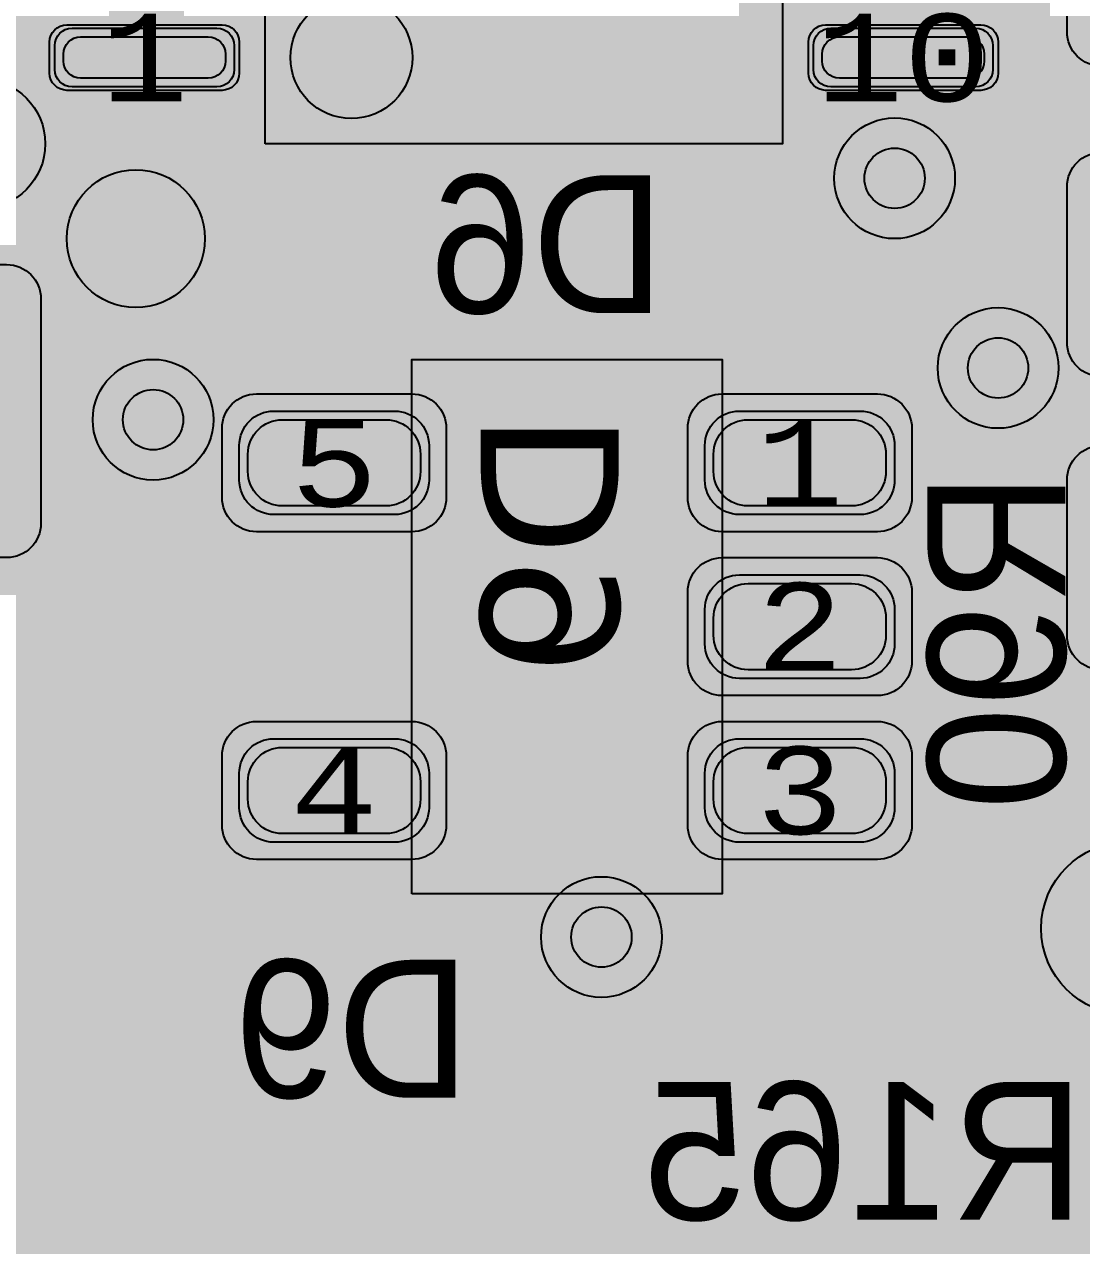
# Model space of a CAD drawing. Extents: x -98 to 119, y -207 to 98.
# Drawn here: x 22.35 to 28.48, y -4.09 to 2.99 of the extents above; entities that cross this region are included whole.
import ezdxf
from ezdxf.enums import TextEntityAlignment as Align

# ---------------------------------------------------------------- set-up
doc = ezdxf.new("R2010")
doc.units = 0
doc.header["$MEASUREMENT"] = 0
for name, color, linetype in [('ASSEMBLY_OUTLINES_BTM', 191, 'CONTINUOUS'), ('ASSEMBLY_PART_NUMBERS_BTM', 191, 'CONTINUOUS'), ('ASSEMBLY_PART_NUMBERS_TOP', 102, 'CONTINUOUS'), ('ASSEMBLY_REF_DES_BTM', 191, 'CONTINUOUS'), ('BOARD_OUTLINE', 10, 'CONTINUOUS'), ('DRILL_DRAWING', 21, 'CONTINUOUS'), ('GENERATED_SILKSCREEN_BTM', 255, 'CONTINUOUS'), ('MANUFACTURING_OUTLINES', 10, 'CONTINUOUS'), ('MOUNTING_HOLES_LAYER_BOT17', 42, 'CONTINUOUS'), ('MOUNTING_HOLES_LAYER_TOP', 42, 'CONTINUOUS'), ('PART_PADS_SMD_BTM', 230, 'CONTINUOUS'), ('PIN_NUMBERS_BTM', 8, 'CONTINUOUS'), ('PIN_NUMBERS_TOP', 8, 'CONTINUOUS'), ('PLACEMENT_OUTLINES_BTM', 222, 'CONTINUOUS'), ('PLANE_DATA_LAYER_BOTTOM', 230, 'CONTINUOUS'), ('PLANE_SHAPES_LAYER_BOTTOM', 230, 'CONTINUOUS'), ('PLANE_SHAPES_LAYER_TOP', 150, 'CONTINUOUS'), ('ROUTE_BORDER', 151, 'CONTINUOUS'), ('SILKSCREEN_OUTLINES_BTM', 211, 'CONTINUOUS'), ('SILKSCREEN_REF_DES_BTM', 211, 'CONTINUOUS'), ('SOLDERMASK_PADS_BTM', 12, 'CONTINUOUS'), ('SOLDERPASTE_PADS_BTM', 12, 'CONTINUOUS'), ('TRACES_LAYER_BOTTOM', 230, 'CONTINUOUS'), ('TRACES_LAYER_TOP', 150, 'CONTINUOUS'), ('VIA_HOLES_LAYER_BOTTOM', 30, 'CONTINUOUS'), ('VIA_HOLES_LAYER_TOP', 30, 'CONTINUOUS'), ('VIA_PADS_LAYER_BOTTOM', 230, 'CONTINUOUS'), ('VIA_PADS_LAYER_TOP', 150, 'CONTINUOUS')]:
    doc.layers.add(name, color=color, linetype=linetype)
doc.styles.add('COURIER_NEW', font='COUR.TTF')
doc.styles.add('VERDANA', font='verdana.TTF')
doc.styles.add('VERIBEST_GERBER_0', font='txt')

msp = doc.modelspace()

# ---------------------------------------------------------------- hatches: boundary and pattern name
at = {"layer": 'ASSEMBLY_OUTLINES_BTM'}
h = msp.add_hatch(color=256, dxfattribs=at)
edge = h.paths.add_edge_path()
edge.add_arc((24.25, 2.800002), 0.353553, 0, 360)
at = {"layer": 'GENERATED_SILKSCREEN_BTM'}
h = msp.add_hatch(color=256, dxfattribs=at)
edge = h.paths.add_edge_path()
edge.add_arc((22.1, 2.300002), 0.375, 0, 360)
at = {"layer": 'MOUNTING_HOLES_LAYER_BOT17'}
h = msp.add_hatch(color=256, dxfattribs=at)
edge = h.paths.add_edge_path()
edge.add_arc((23, 1.75), 0.4, 0, 360)
h = msp.add_hatch(color=256, dxfattribs=at)
edge = h.paths.add_edge_path()
edge.add_arc((28.75, -2.25), 0.5, 0, 360)
at = {"layer": 'MOUNTING_HOLES_LAYER_TOP'}
h = msp.add_hatch(color=256, dxfattribs=at)
edge = h.paths.add_edge_path()
edge.add_arc((23, 1.75), 0.4, 0, 360)
h = msp.add_hatch(color=256, dxfattribs=at)
edge = h.paths.add_edge_path()
edge.add_arc((28.75, -2.25), 0.5, 0, 360)
at = {"layer": 'PLANE_DATA_LAYER_BOTTOM'}
h = msp.add_hatch(color=256, dxfattribs=at)
h.paths.add_polyline_path([(-96.5, 0, -1), (96.5, 0, -1)], flags=0)
h.paths.add_polyline_path([(92.251979, -7.43598, 0.72698816), (92.479659, -3.637852, -0.30860979), (92.431259, -3.566904, -0.00963525), (92.431316, -3.563968, 0.00963501), (92.5, -0.000006), (92.5, 0.000001, 0.05332526), (90.407665, 19.562826, -0.05332692), (90.405941, 19.578942), (90.405941, 19.578943, -0.23821791), (90.436919, 19.640273, 0.66175504), (89.584154, 23.221888, -0.29529758), (89.523137, 23.277841, 0.02240102), (87.08146, 31.194059, -0.0862063), (87.076996, 31.219756), (87.076996, 31.219757, -0.21018391), (87.101696, 31.275919, 0.67938251), (85.774921, 34.749845, -0.30186499), (85.705267, 34.797373, 0.04791583), (77.514669, 50.475005, -0.14530744), (77.502324, 50.516585, -0.1239887), (77.511414, 50.552678, 0.60660899), (75.516892, 53.486368, -0.27423899), (75.44586, 53.517962, 0.02152308), (70.565432, 59.806101, -0.17759524), (70.547363, 59.855368), (70.547363, 59.855369, -0.1118333), (70.5548, 59.888203, 0.66175545), (68.116894, 62.64715, -0.29529737), (68.036725, 62.667806, 0.05833458), (51.722715, 76.687749, -0.24933783), (51.689123, 76.750923), (51.689123, 76.750924, -0.06075989), (51.691357, 76.76924, 0.7149664), (48.509213, 78.818582, -0.31487112), (48.42205, 78.81342, 0.02280668), (41.042088, 82.896302, -0.28513695), (40.999698, 82.964591), (40.999698, 82.964596, -0.00424702), (40.999709, 82.965891, 0.64704661), (37.697353, 84.5176, -0.28975486), (37.616734, 84.505806, 0.05294354), (19.031563, 90.52099, -0.30833592), (18.972104, 90.582877, 0.69698225), (15.284156, 91.27756, -0.30833961), (15.206255, 91.241547, 0.02237069), (6.993138, 92.235275, -0.31520437), (6.925536, 92.290658, 0.71588806), (3.14462, 92.496703, -0.31520526), (3.0714, 92.448994, 0.06346806), (-20.215283, 90.264015, -0.32014225), (-20.296827, 90.298428, 0.72963938), (-23.995319, 89.386755, -0.32014403), (-24.051528, 89.318386, 0.01866354), (-30.645576, 87.275991, -0.30986574), (-30.72878, 87.298418, 0.70117084), (-34.249879, 85.978007, -0.00275269), (-34.249874, 85.977168, -0.30685575), (-34.29782, 85.9064, 0.04916641), (-50.410548, 77.556603, -0.32354836), (-50.499711, 77.561018, 0.73921276), (-53.660594, 75.408706, -0.07516987), (-53.657188, 75.386179), (-53.657188, 75.386178, -0.24247942), (-53.68916, 75.324127, 0.01996774), (-59.527063, 70.80098, -0.29848709), (-59.610009, 70.791065, 0.55672441), (-62.5, 69), (-62.5, 68.999999, 0.08270852), (-62.392031, 68.351756, -0.29848757), (-62.412702, 68.270818, 0.06718659), (-78.279974, 49.27977, -0.27781781), (-78.350169, 49.24438, 0.43635087), (-80.5, 47.25), (-80.5, 47.249999, 0.14146633), (-80.192238, 46.184011, -0.14146588), (-80.180512, 46.143397), (-80.180512, 46.143396, -0.13119073), (-80.190652, 46.105416, 0.01929482), (-83.506407, 39.786053, -0.3122068), (-83.581614, 39.742899, 0.43912347), (-85.75, 37.75, 0.20482962), (-85.131688, 36.303992, -0.20483071), (-85.10813, 36.248899), (-85.10813, 36.248898, -0.10091901), (-85.114214, 36.219062, 0.04809776), (-90.466303, 19.289839, -0.31487042), (-90.530154, 19.230281, 0.71496565), (-91.24073, 15.512631, -0.26937831), (-91.202277, 15.446437), (-91.202277, 15.446436, -0.04192983), (-91.203345, 15.433723, 0.01884133), (-92.106444, 8.523669, -0.32827121), (-92.166453, 8.456161, 0.35402801), (-93.75, 6.5), (-93.75, 6.499999, 0.3147083), (-92.438077, 4.622088, -0.31470689), (-92.388093, 4.55054), (-92.388093, 4.550537, -0.01228575), (-92.388185, 4.546794, 0.01229418), (-92.5, 0.00001), (-92.5, -0.000004, 0.05293339), (-90.438132, -19.421494, -0.32940864), (-90.475468, -19.504015, 0.27173254), (-91.5, -21.25, 0.40159771), (-89.586502, -23.248128, -0.32940451), (-89.516056, -23.305059, 0.02130735), (-87.207653, -30.839509, -0.32217733), (-87.232533, -30.924924, 0.23066593), (-88, -32.499999), (-88, -32.5, 0.43149503), (-85.882787, -34.496562, -0.3221788), (-85.807634, -34.544174, 0.04801617), (-77.643233, -50.277018, -0.30387878), (-77.644537, -50.3618, 0.152519), (-78, -51.499999), (-78, -51.5, 0.48198292), (-75.552374, -53.449264, -0.30388342), (-75.473145, -53.479475, 0.02199125), (-70.483925, -59.90214, -0.3186215), (-70.47622, -59.989968, 0.72539906), (-67.952631, -62.834176, -0.31862421), (-67.866344, -62.852281, 0.06239253), (-50.265124, -77.650932, -0.25435623), (-50.230332, -77.714899), (-50.230332, -77.7149, -0.03445317), (-50.231054, -77.725364, 0.03445193), (-50.25, -78), (-50.25, -78.000001, 0.60330822), (-47.119729, -79.649997, -0.29136265), (-47.037917, -79.64725, 0.02294124), (-39.54278, -83.621879, -0.2900128), (-39.499155, -83.690765), (-39.499155, -83.690766, -0.00713035), (-39.499186, -83.692939, 0.00713296), (-39.5, -83.749994), (-39.5, -83.75, 0.65808296), (-36.126004, -85.203319, -0.29776298), (-36.043963, -85.188513, 0.04901634), (-18.771876, -90.575199, -0.30186131), (-18.712566, -90.635139, 0.67938177), (-15.056336, -91.31372, -0.30186438), (-14.979467, -91.279054, 0.02174912), (-6.993138, -92.235275, -0.31520437), (-6.925536, -92.290658, 0.71588806), (-3.14462, -92.496703, -0.31520526), (-3.0714, -92.448994, 0.06250827), (19.869968, -90.340657, -0.3455664), (19.954737, -90.381493, 0.79435682), (23.75, -89.500001), (23.75, -89.499973, 0.00508686), (23.749586, -89.459281, -0.34558849), (23.806159, -89.384097, 0.02146945), (31.383958, -87.013201, -0.31444693), (31.468175, -87.035889, 0.70013084), (35, -85.75), (35, -85.749988, 0.00909926), (34.998675, -85.677212, -0.00905723), (34.998625, -85.674452), (34.998625, -85.674439, -0.3044722), (35.045955, -85.60392, 0.04798546), (50.721249, -77.353765, -0.31444166), (50.808431, -77.356288, 0.61621831), (54, -75.75), (54, -75.749999, 0.06775817), (53.927211, -75.215343, -0.06775352), (53.924438, -75.194974), (53.924438, -75.194973, -0.24153729), (53.95619, -75.13308, 0.02236582), (60.452055, -70.01285, -0.31311155), (60.538488, -70.003709, 0.71009535), (63.344013, -67.475653, -0.09971759), (63.33807, -67.446151), (63.33807, -67.44615, -0.20692806), (63.362073, -67.390635, 0.05820555), (77.187807, -50.973449, -0.31748667), (77.269693, -50.94147, 0.72222414), (79.294241, -47.729048, -0.17387366), (79.276877, -47.680625, -0.13609457), (79.287761, -47.641379, 0.02052348), (82.926938, -40.980152, -0.3530032), (83.013777, -40.939997, 0.48811211), (85.5, -39), (85.5, -38.999999, 0.2400736), (84.675602, -37.381988, -0.24007295), (84.644192, -37.320342), (84.644192, -37.320341, -0.10410562), (84.650658, -37.289623, 0.05054674), (90.411157, -19.546683, -0.32146983), (90.476988, -19.487077, 0.38127918), (92.25, -17.5, 0.2751437), (91.203224, -15.741772, -0.27514249), (91.163342, -15.674784), (91.163342, -15.674783, -0.04255495), (91.164442, -15.661882, 0.02223578), (92.195155, -7.50356, -0.31919634)], flags=0)
at = {"layer": 'PLANE_SHAPES_LAYER_BOTTOM'}
h = msp.add_hatch(color=256, dxfattribs=at)
h.paths.add_polyline_path([(-96.5, 0, -1), (96.5, 0, -1)], flags=0)
h.paths.add_polyline_path([(-92.5, 0, -1), (92.5, 0, -1)], flags=0)
at = {"layer": 'PLANE_SHAPES_LAYER_TOP'}
h = msp.add_hatch(color=256, dxfattribs=at)
h.paths.add_polyline_path([(-96.31345, 0, -1), (96.81345, 0, -1)], flags=0)
h.paths.add_polyline_path([(-92.25, 0, -1), (92.75, 0, -1)], flags=0)
h = msp.add_hatch(color=256, dxfattribs=at)
h.paths.add_polyline_path([(46.25, -35.15), (43.875, -38), (28.75, -38), (32.25, -34.5), (32.25, -30.5), (35.75, -30.5), (35.75, -27), (14.25, -27), (14.25, -24), (-10, -24), (-10, -18.75), (1.75, -18.75), (1.75, -9.25), (-10, -9.25), (-10, 32.75), (1.75, 32.75), (1.75, 34.25), (20.25, 34.25), (20.25, 25.25), (22.25, 23.25), (34.5, 23.25), (34.5, -26.5), (41.25, -26.5), (41.25, -20.5), (46.25, -20.5)])
h.paths.add_polyline_path([(-8.75, 10.25), (-8.75, 19.5), (1.25, 19.5), (1.25, 10.25)], flags=16)
h.paths.add_polyline_path([(6, 27.25), (6, 29.75), (15.45, 29.75), (15.45, 27.25)], flags=16)
at = {"layer": 'SILKSCREEN_OUTLINES_BTM'}
h = msp.add_hatch(color=256, dxfattribs=at)
edge = h.paths.add_edge_path()
edge.add_arc((22.1, 2.300002), 0.375, 0, 360)
at = {"layer": 'VIA_HOLES_LAYER_BOTTOM'}
h = msp.add_hatch(color=256, dxfattribs=at)
edge = h.paths.add_edge_path()
edge.add_arc((27.4, 2.100002), 0.175, 0, 360)
h = msp.add_hatch(color=256, dxfattribs=at)
edge = h.paths.add_edge_path()
edge.add_arc((28, 1), 0.175, 0, 360)
h = msp.add_hatch(color=256, dxfattribs=at)
edge = h.paths.add_edge_path()
edge.add_arc((23.1, 0.7), 0.175, 0, 360)
h = msp.add_hatch(color=256, dxfattribs=at)
edge = h.paths.add_edge_path()
edge.add_arc((25.7, -2.3), 0.175, 0, 360)
at = {"layer": 'VIA_HOLES_LAYER_TOP'}
h = msp.add_hatch(color=256, dxfattribs=at)
edge = h.paths.add_edge_path()
edge.add_arc((27.4, 2.100002), 0.175, 0, 360)
h = msp.add_hatch(color=256, dxfattribs=at)
edge = h.paths.add_edge_path()
edge.add_arc((28, 1), 0.175, 0, 360)
h = msp.add_hatch(color=256, dxfattribs=at)
edge = h.paths.add_edge_path()
edge.add_arc((23.1, 0.7), 0.175, 0, 360)
h = msp.add_hatch(color=256, dxfattribs=at)
edge = h.paths.add_edge_path()
edge.add_arc((25.7, -2.3), 0.175, 0, 360)

# ---------------------------------------------------------------- linework, layer by layer
at = {"layer": 'ASSEMBLY_OUTLINES_BTM', "const_width": 0.1}
for points in [[(23.75, 2.300002), (23.75, 5.300002), (26.75, 5.300002), (26.75, 2.300002)], [(24.6, -2.05), (24.6, 1.05), (26.4, 1.05), (26.4, -2.05)]]:
    msp.add_lwpolyline(points, close=True, dxfattribs=at)
at = {"layer": 'ASSEMBLY_OUTLINES_BTM'}
msp.add_circle((24.25, 2.800002), 0.353553, dxfattribs=at)
at = {"layer": 'BOARD_OUTLINE', "const_width": 0.1}
msp.add_lwpolyline([(-97.5, 0, -1), (97.5, 0, -1)], format="xyb", close=True, dxfattribs=at)
at = {"layer": 'GENERATED_SILKSCREEN_BTM', "const_width": 0.15}
msp.add_lwpolyline([(23.75, 2.300002), (23.75, 5.300002), (26.75, 5.300002), (26.75, 2.300002)], close=True, dxfattribs=at)
for points in [[(24.77492, 2.10132), (24.64052, 1.99172), (24.63732, 1.98772), (24.63572, 1.98132), (24.63652, 1.97652), (24.63812, 1.97252), (24.64052, 1.96932), (24.64452, 1.96612), (24.64852, 1.96372), (24.65252, 1.96292), (24.65652, 1.96292), (24.65972, 1.96532), (24.79092, 2.07172), (25.05012, 2.07172), (25.17332, 1.97092), (25.17332, 1.68372), (25.06452, 1.77252), (25.06132, 1.77332), (25.05972, 1.77412), (25.05892, 1.77412), (25.05892, 1.77492), (25.05492, 1.77572), (24.78532, 1.77572), (24.78212, 1.77492), (24.78212, 1.77412), (24.78052, 1.77412), (24.77812, 1.77332), (24.77572, 1.77252), (24.64052, 1.66372), (24.63972, 1.66132), (24.63812, 1.66052), (24.63732, 1.65972), (24.63732, 1.65812), (24.63572, 1.65252), (24.63492, 1.65012), (24.63492, 1.43012), (24.63572, 1.42612), (24.63732, 1.42292), (24.63812, 1.41972), (24.64052, 1.41732), (24.77492, 1.30772), (24.77892, 1.30612), (24.77972, 1.30532), (24.78212, 1.30532), (24.78292, 1.30452), (24.78372, 1.30452), (24.78532, 1.30452), (25.05492, 1.30452), (25.05812, 1.30532), (25.06132, 1.30612), (25.06452, 1.30772), (25.19892, 1.41732), (25.20132, 1.41892), (25.20212, 1.41972), (25.20372, 1.42212), (25.20532, 1.42772), (25.20612, 1.43012), (25.20612, 1.97892), (25.20532, 1.98292), (25.20372, 1.98612), (25.20212, 1.98772), (25.20132, 1.98932), (25.19892, 1.99172), (25.06452, 2.10132), (25.06132, 2.10212), (25.05972, 2.10292), (25.05812, 2.10372), (25.05492, 2.10452), (24.78532, 2.10452), (24.78212, 2.10372), (24.78052, 2.10292), (24.77812, 2.10212), (24.77492, 2.10132)], [(25.53172, 2.10132), (25.53572, 2.10292), (25.53892, 2.10372), (25.54212, 2.10452), (25.94692, 2.10452), (25.95252, 2.10292), (25.95732, 2.09892), (25.96132, 2.09412), (25.96292, 2.08852), (25.96292, 1.32052), (25.96132, 1.31412), (25.95732, 1.31012), (25.95252, 1.30532), (25.94692, 1.30452), (25.54212, 1.30452), (25.53892, 1.30452), (25.53732, 1.30532), (25.53572, 1.30612), (25.53172, 1.30772), (25.39652, 1.41732), (25.39412, 1.42052), (25.39332, 1.42212), (25.39172, 1.42612), (25.39092, 1.43012), (25.39092, 1.97892), (25.39172, 1.98292), (25.39332, 1.98532), (25.39332, 1.98772), (25.39492, 1.98852), (25.39572, 1.98932), (25.39652, 1.99092), (25.53172, 2.10132)], [(25.92932, 2.07172), (25.54772, 2.07172), (25.42292, 1.97092), (25.42292, 1.43812), (25.54772, 1.33732), (25.92932, 1.33732), (25.92932, 2.07172)], [(25.17332, 1.64212), (25.17332, 1.43812), (25.05012, 1.33732), (24.79172, 1.33732), (24.66692, 1.43812), (24.66692, 1.64212), (24.79172, 1.74372), (25.05012, 1.74372), (25.17332, 1.64212)], [(27.8908, -0.2748), (27.8892, -0.2772), (27.8852, -0.278), (27.8812, -0.2804), (27.8772, -0.2804), (27.7124, -0.2804), (27.7084, -0.2804), (27.706, -0.278), (27.7036, -0.278), (27.7028, -0.2772), (27.702, -0.2764), (27.6996, -0.2748), (27.59, -0.1388), (27.5884, -0.1348), (27.5876, -0.1324), (27.5868, -0.1284), (27.5868, 0.2748), (27.5884, 0.282), (27.5924, 0.286), (27.5972, 0.2908), (27.6028, 0.2924), (28.3708, 0.2924), (28.3772, 0.2908), (28.3812, 0.2868), (28.3836, 0.282), (28.3844, 0.2764), (28.3836, 0.27), (28.3812, 0.2644), (28.3772, 0.2604), (28.3708, 0.2588), (28.0028, 0.2588), (28.0028, -0.1172), (28.3756, -0.2484), (28.3812, -0.2516), (28.3844, -0.2572), (28.3852, -0.2636), (28.3836, -0.2684), (28.3812, -0.2732), (28.3764, -0.2772), (28.3716, -0.2796), (28.3652, -0.278), (27.9924, -0.1468), (27.8908, -0.2748)], [(27.6196, 0.2588), (27.6196, -0.1244), (27.7204, -0.2484), (27.8692, -0.2484), (27.9708, -0.1244), (27.9708, 0.2588), (27.6196, 0.2588)], [(28.3836, -0.606), (28.274, -0.4716), (28.27, -0.4676), (28.2652, -0.4668), (28.2596, -0.4676), (28.254, -0.4708), (28.25, -0.474), (28.2468, -0.4796), (28.246, -0.4844), (28.2476, -0.49), (28.354, -0.6204), (28.354, -0.8788), (28.2532, -1.0036), (27.966, -1.0036), (28.054, -0.8948), (28.0556, -0.8916), (28.0564, -0.8908), (28.0572, -0.8884), (28.0572, -0.8852), (28.0572, -0.6156), (28.0572, -0.6124), (28.0556, -0.6076), (28.054, -0.606), (27.9452, -0.4716), (27.9444, -0.47), (27.9428, -0.4684), (27.9404, -0.4668), (27.9348, -0.4652), (27.9316, -0.4644), (27.7124, -0.4644), (27.7084, -0.4652), (27.7052, -0.4668), (27.7028, -0.4684), (27.702, -0.47), (27.6996, -0.4716), (27.59, -0.606), (27.5892, -0.6092), (27.5884, -0.6116), (27.5876, -0.6124), (27.5868, -0.6156), (27.5868, -0.8852), (27.5876, -0.8884), (27.5876, -0.8892), (27.5884, -0.89), (27.5892, -0.8924), (27.59, -0.8956), (27.6996, -1.03), (27.7036, -1.0324), (27.7068, -1.0332), (27.7092, -1.0348), (27.7124, -1.0356), (28.2612, -1.0356), (28.2636, -1.0348), (28.2692, -1.0332), (28.2708, -1.0324), (28.274, -1.03), (28.3836, -0.8956), (28.3852, -0.8916), (28.386, -0.8908), (28.386, -0.8892), (28.3868, -0.8876), (28.3868, -0.8868), (28.3868, -0.8852), (28.3868, -0.6156), (28.386, -0.6124), (28.3852, -0.6092), (28.3836, -0.606)], [(27.7204, -0.4972), (27.9236, -0.4972), (28.0252, -0.6204), (28.0252, -0.8788), (27.9236, -1.0036), (27.7204, -1.0036), (27.6196, -0.8788), (27.6196, -0.6204), (27.7204, -0.4972)], [(27.6996, -1.2276), (27.59, -1.362), (27.5892, -1.3652), (27.5884, -1.3676), (27.5876, -1.3684), (27.5868, -1.3716), (27.5868, -1.6412), (27.5876, -1.6444), (27.5876, -1.6452), (27.5884, -1.646), (27.5892, -1.6484), (27.59, -1.6516), (27.6996, -1.786), (27.7036, -1.7884), (27.7068, -1.7892), (27.7092, -1.7908), (27.7124, -1.7916), (28.2612, -1.7916), (28.2636, -1.7908), (28.2692, -1.7892), (28.2708, -1.7884), (28.274, -1.786), (28.3836, -1.6516), (28.3844, -1.6484), (28.3852, -1.6468), (28.386, -1.6452), (28.3868, -1.6436), (28.3868, -1.6412), (28.3868, -1.3716), (28.386, -1.3684), (28.3852, -1.3652), (28.3836, -1.362), (28.274, -1.2276), (28.2724, -1.226), (28.2716, -1.2244), (28.2692, -1.2228), (28.2636, -1.2212), (28.2612, -1.2204), (27.7124, -1.2204), (27.7092, -1.2212), (27.7068, -1.2228), (27.7036, -1.2244), (27.6996, -1.2276)], [(27.7204, -1.2532), (28.2532, -1.2532), (28.2932, -1.3004), (27.662, -1.6876), (27.6196, -1.6348), (27.6196, -1.3764), (27.7204, -1.2532)], [(28.314, -1.326), (28.354, -1.3764), (28.354, -1.6348), (28.2532, -1.7596), (27.7204, -1.7596), (27.6828, -1.7124), (28.314, -1.326)], [(23.93452, -3.24228), (24.06892, -3.13268), (24.07132, -3.13108), (24.07292, -3.12868), (24.07372, -3.12388), (24.07292, -3.11828), (24.07052, -3.11268), (24.06652, -3.10868), (24.06172, -3.10548), (24.05612, -3.10468), (24.05052, -3.10628), (23.92012, -3.21268), (23.66172, -3.21268), (23.53692, -3.11188), (23.53692, -2.82468), (23.64572, -2.91268), (23.64892, -2.91428), (23.64972, -2.91508), (23.65212, -2.91588), (23.65532, -2.91588), (23.92492, -2.91588), (23.92812, -2.91588), (23.93292, -2.91428), (23.93452, -2.91268), (24.06892, -2.80388), (24.07132, -2.80308), (24.07212, -2.80148), (24.07372, -2.79908), (24.07532, -2.79348), (24.07612, -2.79028), (24.07612, -2.57108), (24.07532, -2.56708), (24.07372, -2.56388), (24.07212, -2.56148), (24.07132, -2.56068), (24.06892, -2.55828), (23.93452, -2.44868), (23.93132, -2.44788), (23.92972, -2.44708), (23.92812, -2.44628), (23.92492, -2.44548), (23.65532, -2.44548), (23.65212, -2.44628), (23.65052, -2.44708), (23.64812, -2.44788), (23.64492, -2.44868), (23.51052, -2.55828), (23.50812, -2.56228), (23.50732, -2.56548), (23.50572, -2.56788), (23.50492, -2.57108), (23.50492, -3.11988), (23.50572, -3.12228), (23.50732, -3.12788), (23.50812, -3.12948), (23.51052, -3.13268), (23.64492, -3.24228), (23.64892, -3.24388), (23.64972, -3.24468), (23.65212, -3.24468), (23.65292, -3.24548), (23.65372, -3.24548), (23.65532, -3.24548), (23.92492, -3.24548), (23.92812, -3.24468), (23.93132, -3.24388), (23.93452, -3.24228)], [(24.04332, -2.57908), (24.04332, -2.78228), (23.92012, -2.88388), (23.66172, -2.88388), (23.53692, -2.78228), (23.53692, -2.57908), (23.66172, -2.47828), (23.92012, -2.47828), (24.04332, -2.57908)], [(24.40172, -2.44868), (24.40572, -2.44708), (24.40892, -2.44628), (24.41212, -2.44548), (24.81692, -2.44548), (24.82252, -2.44708), (24.82732, -2.45108), (24.83132, -2.45588), (24.83292, -2.46148), (24.83292, -3.22948), (24.83132, -3.23588), (24.82732, -3.23988), (24.82252, -3.24468), (24.81692, -3.24548), (24.41212, -3.24548), (24.40892, -3.24548), (24.40732, -3.24468), (24.40572, -3.24388), (24.40172, -3.24228), (24.26652, -3.13268), (24.26412, -3.12948), (24.26332, -3.12788), (24.26172, -3.12388), (24.26092, -3.11988), (24.26092, -2.57108), (24.26172, -2.56708), (24.26332, -2.56468), (24.26332, -2.56228), (24.26492, -2.56148), (24.26572, -2.56068), (24.26652, -2.55908), (24.40172, -2.44868)], [(24.79932, -2.47828), (24.41772, -2.47828), (24.29292, -2.57908), (24.29292, -3.11188), (24.41772, -3.21268), (24.79932, -3.21268), (24.79932, -2.47828)], [(27.5212, -3.9208), (27.5276, -3.9224), (27.5316, -3.9256), (27.5332, -3.9312), (27.534, -3.9376), (27.5332, -3.9432), (27.5316, -3.9488), (27.5276, -3.9528), (27.5212, -3.9536), (27.2092, -3.9536), (27.2036, -3.9528), (27.1988, -3.9488), (27.1964, -3.9432), (27.1956, -3.9376), (27.1964, -3.9312), (27.1988, -3.9256), (27.2036, -3.9224), (27.2092, -3.9208), (27.35, -3.9208), (27.35, -3.1696), (27.3508, -3.164), (27.3532, -3.16), (27.3572, -3.1576), (27.3628, -3.1568), (27.3668, -3.156), (27.3708, -3.156), (27.374, -3.1576), (27.3772, -3.1608), (27.5332, -3.38), (27.5348, -3.3832), (27.5356, -3.3856), (27.5356, -3.3912), (27.5332, -3.396), (27.5292, -3.4), (27.5244, -3.4032), (27.5188, -3.4048), (27.5156, -3.4048), (27.5132, -3.404), (27.5092, -3.3992), (27.3812, -3.22), (27.3812, -3.9208), (27.5212, -3.9208)], [(26.002, -3.4288), (26.0052, -3.4296), (26.0076, -3.4304), (26.0108, -3.432), (26.1196, -3.52), (26.1196, -3.1864), (25.5972, -3.1864), (25.5916, -3.1848), (25.5868, -3.1816), (25.5844, -3.176), (25.5836, -3.1704), (25.5844, -3.164), (25.5868, -3.1592), (25.5916, -3.1552), (25.5972, -3.1536), (26.1372, -3.1536), (26.1428, -3.1552), (26.1476, -3.1592), (26.1516, -3.164), (26.1532, -3.1696), (26.1532, -3.5544), (26.1524, -3.56), (26.15, -3.564), (26.1468, -3.5664), (26.1412, -3.568), (26.138, -3.5696), (26.134, -3.5704), (26.13, -3.5696), (26.1268, -3.5672), (25.9964, -3.4608), (25.738, -3.4608), (25.6132, -3.5624), (25.6132, -3.82), (25.738, -3.92), (25.9964, -3.92), (26.1268, -3.8144), (26.1324, -3.812), (26.1372, -3.812), (26.1428, -3.8152), (26.1468, -3.8192), (26.15, -3.8248), (26.1516, -3.8304), (26.1508, -3.8336), (26.15, -3.836), (26.1484, -3.8384), (26.146, -3.84), (26.0108, -3.9504), (26.0084, -3.952), (26.0052, -3.952), (26.002, -3.9536), (25.7324, -3.9536), (25.7308, -3.9536), (25.7292, -3.9528), (25.7284, -3.9528), (25.7268, -3.952), (25.7252, -3.952), (25.722, -3.9504), (25.5868, -3.84), (25.5844, -3.8376), (25.5836, -3.836), (25.582, -3.8312), (25.5812, -3.828), (25.5812, -3.5544), (25.582, -3.5512), (25.5836, -3.5464), (25.5836, -3.5448), (25.5852, -3.544), (25.586, -3.5424), (25.5868, -3.5408), (25.722, -3.432), (25.726, -3.4304), (25.7292, -3.4296), (25.7324, -3.4288), (26.002, -3.4288)], [(26.4772, -3.1568), (26.3428, -3.2664), (26.3396, -3.2704), (26.338, -3.2768), (26.3388, -3.2816), (26.3404, -3.2856), (26.3428, -3.2888), (26.3468, -3.292), (26.3508, -3.2944), (26.3548, -3.2952), (26.3588, -3.2952), (26.362, -3.2928), (26.4932, -3.1864), (26.7524, -3.1864), (26.8756, -3.2872), (26.8756, -3.5744), (26.7668, -3.4856), (26.7636, -3.4848), (26.762, -3.484), (26.7612, -3.484), (26.7612, -3.4832), (26.7572, -3.4824), (26.4876, -3.4824), (26.4844, -3.4832), (26.4844, -3.484), (26.4828, -3.484), (26.4804, -3.4848), (26.478, -3.4856), (26.3428, -3.5944), (26.342, -3.5968), (26.3404, -3.5976), (26.3396, -3.5984), (26.3396, -3.6), (26.338, -3.6056), (26.3372, -3.608), (26.3372, -3.828), (26.338, -3.832), (26.3396, -3.8352), (26.3404, -3.8384), (26.3428, -3.8408), (26.4772, -3.9504), (26.4812, -3.952), (26.482, -3.9528), (26.4844, -3.9528), (26.4852, -3.9536), (26.486, -3.9536), (26.4876, -3.9536), (26.7572, -3.9536), (26.7604, -3.9528), (26.7636, -3.952), (26.7668, -3.9504), (26.9012, -3.8408), (26.9036, -3.8392), (26.9044, -3.8384), (26.906, -3.836), (26.9076, -3.8304), (26.9084, -3.828), (26.9084, -3.2792), (26.9076, -3.2752), (26.906, -3.272), (26.9044, -3.2704), (26.9036, -3.2688), (26.9012, -3.2664), (26.7668, -3.1568), (26.7636, -3.156), (26.762, -3.1552), (26.7604, -3.1544), (26.7572, -3.1536), (26.4876, -3.1536), (26.4844, -3.1544), (26.4828, -3.1552), (26.4804, -3.156), (26.4772, -3.1568)], [(27.826, -3.4576), (27.8236, -3.456), (27.8228, -3.452), (27.8212, -3.448), (27.8204, -3.444), (27.8204, -3.2792), (27.8212, -3.2752), (27.8228, -3.2728), (27.8228, -3.2704), (27.8236, -3.2696), (27.8252, -3.2688), (27.826, -3.2672), (27.962, -3.1568), (27.966, -3.1552), (27.9692, -3.1544), (27.9724, -3.1536), (28.3756, -3.1536), (28.3828, -3.1552), (28.3876, -3.1592), (28.3916, -3.164), (28.3932, -3.1696), (28.3932, -3.9376), (28.3916, -3.944), (28.3876, -3.948), (28.3828, -3.9504), (28.3772, -3.9512), (28.3708, -3.9504), (28.3652, -3.948), (28.3612, -3.944), (28.3596, -3.9376), (28.3596, -3.5696), (27.9836, -3.5696), (27.8524, -3.9424), (27.8492, -3.948), (27.8436, -3.9512), (27.838, -3.952), (27.8324, -3.9504), (27.8276, -3.948), (27.8236, -3.944), (27.822, -3.9384), (27.8228, -3.932), (27.954, -3.5592), (27.826, -3.4576)], [(28.3596, -3.1864), (27.9772, -3.1864), (27.8524, -3.2872), (27.8524, -3.436), (27.9772, -3.5376), (28.3596, -3.5376), (28.3596, -3.1864)], [(26.8756, -3.616), (26.8756, -3.82), (26.7524, -3.9208), (26.494, -3.9208), (26.3692, -3.82), (26.3692, -3.616), (26.494, -3.5144), (26.7524, -3.5144), (26.8756, -3.616)]]:
    msp.add_lwpolyline(points, dxfattribs=at)
for points in [[(26.400005, 0.806176, 0.00000979), (26.399995, 0.806172), (26.399995, 1.049995), (24.600005, 1.049995), (24.600005, 0.806172, 0.00000979), (24.599995, 0.806176), (24.599995, 1.05, -0.41421356), (24.6, 1.050005), (26.4, 1.050005, -0.41421356), (26.400005, 1.05), (26.400005, 0.806176)], [(28.530005, 0.466164, 0.00001164), (28.529995, 0.466156), (28.529995, 1.033844, 0.00001164), (28.530005, 1.033836), (28.530005, 0.466164)], [(24.600005, -1.093828, 0.00000979), (24.599995, -1.093824), (24.599995, 0.093824, 0.00000979), (24.600005, 0.093828), (24.600005, -1.093828)], [(26.400005, -0.143824, 0.00000979), (26.399995, -0.143828), (26.399995, 0.093828, 0.00000979), (26.400005, 0.093824), (26.400005, -0.143824)], [(26.400005, -1.093824, 0.00000979), (26.399995, -1.093828), (26.399995, -0.856172, 0.00000979), (26.400005, -0.856176), (26.400005, -1.093824)], [(25.35631, -2.049995, 0.00000718), (25.356303, -2.050005), (24.6, -2.050005, -0.41421356), (24.599995, -2.05), (24.599995, -1.806176, 0.00000979), (24.600005, -1.806172), (24.600005, -2.049995), (25.35631, -2.049995)], [(26.400005, -2.05, -0.41421356), (26.4, -2.050005), (26.043697, -2.050005, 0.00000718), (26.04369, -2.049995), (26.399995, -2.049995), (26.399995, -1.806172, 0.00000979), (26.400005, -1.806176), (26.400005, -2.05)]]:
    msp.add_lwpolyline(points, format="xyb", dxfattribs=at)
at = {"layer": 'GENERATED_SILKSCREEN_BTM'}
msp.add_circle((22.1, 2.300002), 0.375, dxfattribs=at)
at = {"layer": 'MANUFACTURING_OUTLINES'}
msp.add_circle((0, 0), 97.575405, dxfattribs=at)
at = {"layer": 'MOUNTING_HOLES_LAYER_BOT17'}
for centre, radius in [((23, 1.75), 0.4), ((28.75, -2.25), 0.5)]:
    msp.add_circle(centre, radius, dxfattribs=at)
at = {"layer": 'MOUNTING_HOLES_LAYER_TOP'}
for centre, radius in [((23, 1.75), 0.4), ((28.75, -2.25), 0.5)]:
    msp.add_circle(centre, radius, dxfattribs=at)
at = {"layer": 'PART_PADS_SMD_BTM'}
for points in [[(22.53, 2.870002, -0.41421356), (22.63, 2.970002), (23.47, 2.970002, -0.41421356), (23.57, 2.870002), (23.57, 2.730002, -0.41421356), (23.47, 2.630002), (22.63, 2.630002, -0.41421356), (22.53, 2.730002)], [(26.93, 2.870002, -0.41421356), (27.03, 2.970002), (27.87, 2.970002, -0.41421356), (27.97, 2.870002), (27.97, 2.730002, -0.41421356), (27.87, 2.630002), (27.03, 2.630002, -0.41421356), (26.93, 2.730002)], [(24.7, 0.35, -0.41421356), (24.5, 0.15), (23.8, 0.15, -0.41421356), (23.6, 0.35), (23.6, 0.55, -0.41421356), (23.8, 0.75), (24.5, 0.75, -0.41421356), (24.7, 0.55)], [(27.4, 0.35, -0.41421356), (27.2, 0.15), (26.5, 0.15, -0.41421356), (26.3, 0.35), (26.3, 0.55, -0.41421356), (26.5, 0.75), (27.2, 0.75, -0.41421356), (27.4, 0.55)], [(27.4, -0.6, -0.41421356), (27.2, -0.8), (26.5, -0.8, -0.41421356), (26.3, -0.6), (26.3, -0.4, -0.41421356), (26.5, -0.2), (27.2, -0.2, -0.41421356), (27.4, -0.4)], [(24.7, -1.55, -0.41421356), (24.5, -1.75), (23.8, -1.75, -0.41421356), (23.6, -1.55), (23.6, -1.35, -0.41421356), (23.8, -1.15), (24.5, -1.15, -0.41421356), (24.7, -1.35)], [(27.4, -1.55, -0.41421356), (27.2, -1.75), (26.5, -1.75, -0.41421356), (26.3, -1.55), (26.3, -1.35, -0.41421356), (26.5, -1.15), (27.2, -1.15, -0.41421356), (27.4, -1.35)]]:
    msp.add_lwpolyline(points, format="xyb", close=True, dxfattribs=at)
at = {"layer": 'PLACEMENT_OUTLINES_BTM'}
for points in [[(23.75, 2.300002), (23.75, 5.300002), (26.75, 5.300002), (26.75, 2.300002)], [(24.6, -2.05), (24.6, 1.05), (26.4, 1.05), (26.4, -2.05)]]:
    msp.add_lwpolyline(points, close=True, dxfattribs=at)
at = {"layer": 'ROUTE_BORDER'}
msp.add_circle((0, 0), 96.5, dxfattribs=at)
at = {"layer": 'SILKSCREEN_OUTLINES_BTM'}
for points in [[(23.75, 2.300002), (23.75, 5.300002), (26.75, 5.300002), (26.75, 2.300002)], [(24.6, -2.05), (24.6, 1.05), (26.4, 1.05), (26.4, -2.05)]]:
    msp.add_lwpolyline(points, close=True, dxfattribs=at)
msp.add_circle((22.1, 2.300002), 0.375, dxfattribs=at)
at = {"layer": 'SOLDERMASK_PADS_BTM'}
for points in [[(29.4, 4.05, -0.41421356), (29.6, 3.85), (29.6, 2.95, -0.41421356), (29.4, 2.75), (28.6, 2.75, -0.41421356), (28.4, 2.95), (28.4, 3.85, -0.41421356), (28.6, 4.05)], [(22.5, 2.890002, -0.41421356), (22.6, 2.990002), (23.5, 2.990002, -0.41421356), (23.6, 2.890002), (23.6, 2.710002, -0.41421356), (23.5, 2.610002), (22.6, 2.610002, -0.41421356), (22.5, 2.710002)], [(26.9, 2.890002, -0.41421356), (27, 2.990002), (27.9, 2.990002, -0.41421356), (28, 2.890002), (28, 2.710002, -0.41421356), (27.9, 2.610002), (27, 2.610002, -0.41421356), (26.9, 2.710002)], [(28.6, 0.95, -0.41421356), (28.4, 1.15), (28.4, 2.05, -0.41421356), (28.6, 2.25), (29.4, 2.25, -0.41421356), (29.6, 2.05), (29.6, 1.15, -0.41421356), (29.4, 0.95)], [(21.15, -0.1, -0.41421356), (20.95, 0.1), (20.95, 1.4, -0.41421356), (21.15, 1.6), (22.25, 1.6, -0.41421356), (22.45, 1.4), (22.45, 0.1, -0.41421356), (22.25, -0.1)], [(24.8, 0.25, -0.41421356), (24.6, 0.05), (23.7, 0.05, -0.41421356), (23.5, 0.25), (23.5, 0.65, -0.41421356), (23.7, 0.85), (24.6, 0.85, -0.41421356), (24.8, 0.65)], [(27.5, 0.25, -0.41421356), (27.3, 0.05), (26.4, 0.05, -0.41421356), (26.2, 0.25), (26.2, 0.65, -0.41421356), (26.4, 0.85), (27.3, 0.85, -0.41421356), (27.5, 0.65)], [(28.6, -0.75, -0.41421356), (28.4, -0.55), (28.4, 0.35, -0.41421356), (28.6, 0.55), (29.4, 0.55, -0.41421356), (29.6, 0.35), (29.6, -0.55, -0.41421356), (29.4, -0.75)], [(27.5, -0.7, -0.41421356), (27.3, -0.9), (26.4, -0.9, -0.41421356), (26.2, -0.7), (26.2, -0.3, -0.41421356), (26.4, -0.1), (27.3, -0.1, -0.41421356), (27.5, -0.3)], [(24.8, -1.65, -0.41421356), (24.6, -1.85), (23.7, -1.85, -0.41421356), (23.5, -1.65), (23.5, -1.25, -0.41421356), (23.7, -1.05), (24.6, -1.05, -0.41421356), (24.8, -1.25)], [(27.5, -1.65, -0.41421356), (27.3, -1.85), (26.4, -1.85, -0.41421356), (26.2, -1.65), (26.2, -1.25, -0.41421356), (26.4, -1.05), (27.3, -1.05, -0.41421356), (27.5, -1.25)]]:
    msp.add_lwpolyline(points, format="xyb", close=True, dxfattribs=at)
at = {"layer": 'SOLDERPASTE_PADS_BTM'}
for points in [[(22.58, 2.820002, -0.41421356), (22.68, 2.920002), (23.42, 2.920002, -0.41421356), (23.52, 2.820002), (23.52, 2.780002, -0.41421356), (23.42, 2.680002), (22.68, 2.680002, -0.41421356), (22.58, 2.780002)], [(26.98, 2.820002, -0.41421356), (27.08, 2.920002), (27.82, 2.920002, -0.41421356), (27.92, 2.820002), (27.92, 2.780002, -0.41421356), (27.82, 2.680002), (27.08, 2.680002, -0.41421356), (26.98, 2.780002)], [(24.65, 0.4, -0.41421356), (24.45, 0.2), (23.85, 0.2, -0.41421356), (23.65, 0.4), (23.65, 0.5, -0.41421356), (23.85, 0.7), (24.45, 0.7, -0.41421356), (24.65, 0.5)], [(27.35, 0.4, -0.41421356), (27.15, 0.2), (26.55, 0.2, -0.41421356), (26.35, 0.4), (26.35, 0.5, -0.41421356), (26.55, 0.7), (27.15, 0.7, -0.41421356), (27.35, 0.5)], [(27.35, -0.55, -0.41421356), (27.15, -0.75), (26.55, -0.75, -0.41421356), (26.35, -0.55), (26.35, -0.45, -0.41421356), (26.55, -0.25), (27.15, -0.25, -0.41421356), (27.35, -0.45)], [(24.65, -1.5, -0.41421356), (24.45, -1.7), (23.85, -1.7, -0.41421356), (23.65, -1.5), (23.65, -1.4, -0.41421356), (23.85, -1.2), (24.45, -1.2, -0.41421356), (24.65, -1.4)], [(27.35, -1.5, -0.41421356), (27.15, -1.7), (26.55, -1.7, -0.41421356), (26.35, -1.5), (26.35, -1.4, -0.41421356), (26.55, -1.2), (27.15, -1.2, -0.41421356), (27.35, -1.4)]]:
    msp.add_lwpolyline(points, format="xyb", close=True, dxfattribs=at)
at = {"layer": 'TRACES_LAYER_BOTTOM'}
for points, const_width in [([(24.15, -1.45), (24.15, -2.026203), (25.302797, -3.179), (29.650904, -3.179), (35.249417, 2.419513), (47.959487, 2.419513), (51.289974, 5.75), (52.65, 5.75)], 0.35), ([(27.45, 3.300002), (26.655, 3.300002), (26.201783, 2.846785), (26.201783, 1.519974), (26.85, 0.871757), (26.85, 0.45)], 0.25), ([(20.9, 2.8), (22.254998, 2.8), (22.255, 2.800002), (23.05, 2.800002)], 0.25), ([(24.15, -1.45), (24.975, -1.45), (25.391341, -1.033659), (25.391341, 1.448633), (24.039972, 2.800002), (23.05, 2.800002)], 0.25), ([(27.4, 2.100002), (27.45, 2.150002), (27.45, 2.800002)], 0.25), ([(40, 1.7), (38.513431, 0.213431), (36.178539, 0.213431), (32.228865, -3.736243), (24.941681, -3.736243), (21.693527, -0.488089), (18.874785, -0.488089), (18.219345, 0.167351), (18.219345, 0.175), (18.15, 0.244345), (18.15, 0.85)], 0.35), ([(29, 1.6), (29, 1.55), (28.364124, 0.914124), (28.085876, 0.914124), (28, 1)], 0.5), ([(21.7, 0.75), (23.025, 0.75), (23.075, 0.7)], 0.35), ([(23.075, 0.7), (23.1, 0.7)], 0.5), ([(24.15, 0.45), (23.325, 0.45), (23.075, 0.7)], 0.35), ([(26.85, 0.45), (27.500464, 0.45), (28.050464, -0.1), (29, -0.1)], 0.35), ([(30.75, -0.1), (30.028768, -0.821232), (30.024173, -0.821232), (29.531969, -1.313436), (28.488436, -1.313436), (27.675, -0.5), (26.85, -0.5)], 0.35), ([(18.05, -1.075), (21.572732, -1.075), (25.247732, -4.75), (26.15, -4.75)], 0.25), ([(26.85, -1.45), (26.85, -2.025), (26.575, -2.3), (25.7, -2.3)], 0.35), ([(29.65, -5.5), (28.825, -5.5), (28.564826, -5.760174), (25.534261, -5.760174), (21.499087, -1.725), (18.05, -1.725)], 0.25), ([(26.15, -7), (21.525, -2.375), (18.05, -2.375)], 0.25), ([(29.65, -8.25), (25.958711, -8.25), (24.947965, -7.239254), (24.947965, -6.481829), (21.491136, -3.025), (18.05, -3.025)], 0.25)]:
    msp.add_lwpolyline(points, dxfattribs=dict(at, const_width=const_width))
at = {"layer": 'TRACES_LAYER_TOP'}
for points, const_width in [([(27.4, 5.500002), (27.4, 2.100002)], 0.5), ([(21, 3.9), (21.92607, 2.97393), (21.92607, 0.063963), (23.274473, -1.28444), (29.28444, -1.28444), (29.9, -1.9)], 0.35), ([(28, 1), (27.558058, 0.558058), (27.55734, 0.558058), (27.177371, 0.178089), (23.621911, 0.178089), (23.1, 0.7)], 0.5)]:
    msp.add_lwpolyline(points, dxfattribs=dict(at, const_width=const_width))
at = {"layer": 'VIA_HOLES_LAYER_BOTTOM'}
for centre in [(27.4, 2.100002), (28, 1), (23.1, 0.7), (25.7, -2.3)]:
    msp.add_circle(centre, 0.175, dxfattribs=at)
at = {"layer": 'VIA_HOLES_LAYER_TOP'}
for centre in [(27.4, 2.100002), (28, 1), (23.1, 0.7), (25.7, -2.3)]:
    msp.add_circle(centre, 0.175, dxfattribs=at)
at = {"layer": 'VIA_PADS_LAYER_BOTTOM'}
for centre in [(27.4, 2.100002), (28, 1), (23.1, 0.7), (25.7, -2.3)]:
    msp.add_circle(centre, 0.35, dxfattribs=at)
at = {"layer": 'VIA_PADS_LAYER_TOP'}
for centre in [(27.4, 2.100002), (28, 1), (23.1, 0.7), (25.7, -2.3)]:
    msp.add_circle(centre, 0.35, dxfattribs=at)

# ---------------------------------------------------------------- texts
at = {"layer": 'ASSEMBLY_PART_NUMBERS_BTM', "style": 'VERIBEST_GERBER_0', "text_generation_flag": 2}
for s, p in [('CL10B104KB8SFNC', (23.21, 21.5)), ('ERJ-3EKF4701V', (27.71, 13)), ('SN74AHCT1G00DBVR', (24.79, 10)), ('ADG736BRMZ-REEL7', (22.71, 3.800002)), ('ERJ-3EKF4701V', (26.46, 0.75)), ('ERJ-3EKF4701V', (28.21, 0.75)), ('SN74LVC1G08DBVR', (28.04, -0.5))]:
    msp.add_text(s, height=2.032, rotation=90, dxfattribs=at).set_placement(p, align=Align.TOP_LEFT)
for s, p in [('MMZ1608A182B', (28.75, 4.71)), ('ERJ-3EKF6190V', (27, -2.21)), ('ERJ-3EKF6190V', (30.5, -2.96))]:
    msp.add_text(s, height=2.032, dxfattribs=at).set_placement(p, align=Align.TOP_LEFT)
at = {"layer": 'ASSEMBLY_PART_NUMBERS_TOP', "style": 'VERIBEST_GERBER_0'}
for s, p in [('GRM1885C1H102JA01D', (26.71, 24.25)), ('ERJ-3GEY0R00V', (28.21, 24.25)), ('CL10B104KB8SFNC', (27.29, 23.75)), ('ERJ-3GEY0R00V', (23.96, 23.75))]:
    msp.add_text(s, height=2.032, rotation=270, dxfattribs=at).set_placement(p, align=Align.TOP_LEFT)
at = {"layer": 'ASSEMBLY_REF_DES_BTM', "style": 'VERDANA', "text_generation_flag": 2}
msp.add_text('D9', height=0.8, rotation=90, dxfattribs=at).set_placement((25, 0.75), align=Align.TOP_LEFT)
at = {"layer": 'DRILL_DRAWING', "style": 'VERIBEST_GERBER_0'}
for s, p in [('A', (27.4, 2.100002)), ('P', (23, 1.75)), ('A', (28, 1)), ('A', (23.1, 0.7)), ('R', (28.75, -2.25)), ('A', (25.7, -2.3))]:
    msp.add_text(s, height=2, dxfattribs=at).set_placement(p, align=Align.MIDDLE_CENTER)
at = {"layer": 'PIN_NUMBERS_BTM', "style": 'COURIER_NEW'}
for s, p in [('1', (23.05, 2.800002)), ('10', (27.45, 2.800002)), ('5', (24.15, 0.45)), ('1', (26.85, 0.45)), ('2', (26.85, -0.5)), ('4', (24.15, -1.45)), ('3', (26.85, -1.45))]:
    msp.add_text(s, height=0.508, dxfattribs=at).set_placement(p, align=Align.MIDDLE_CENTER)
at = {"layer": 'PIN_NUMBERS_TOP', "style": 'COURIER_NEW'}
for s, p in [('1', (23.05, 2.800002)), ('10', (27.45, 2.800002)), ('5', (24.15, 0.45)), ('1', (26.85, 0.45)), ('2', (26.85, -0.5)), ('4', (24.15, -1.45)), ('3', (26.85, -1.45))]:
    msp.add_text(s, height=0.508, dxfattribs=at).set_placement(p, align=Align.MIDDLE_CENTER)
at = {"layer": 'SILKSCREEN_REF_DES_BTM', "style": 'VERIBEST_GERBER_0', "text_generation_flag": 2}
for s, p in [('D6', (26.07012, 2.11812)), ('D9', (24.94012, -2.43188)), ('R165', (28.5, -3.14))]:
    msp.add_text(s, height=0.8, dxfattribs=at).set_placement(p, align=Align.TOP_LEFT)
msp.add_text('R90', height=0.8, rotation=90, dxfattribs=at).set_placement((27.59, 0.4), align=Align.TOP_LEFT)

doc.saveas('drawing.dxf')
